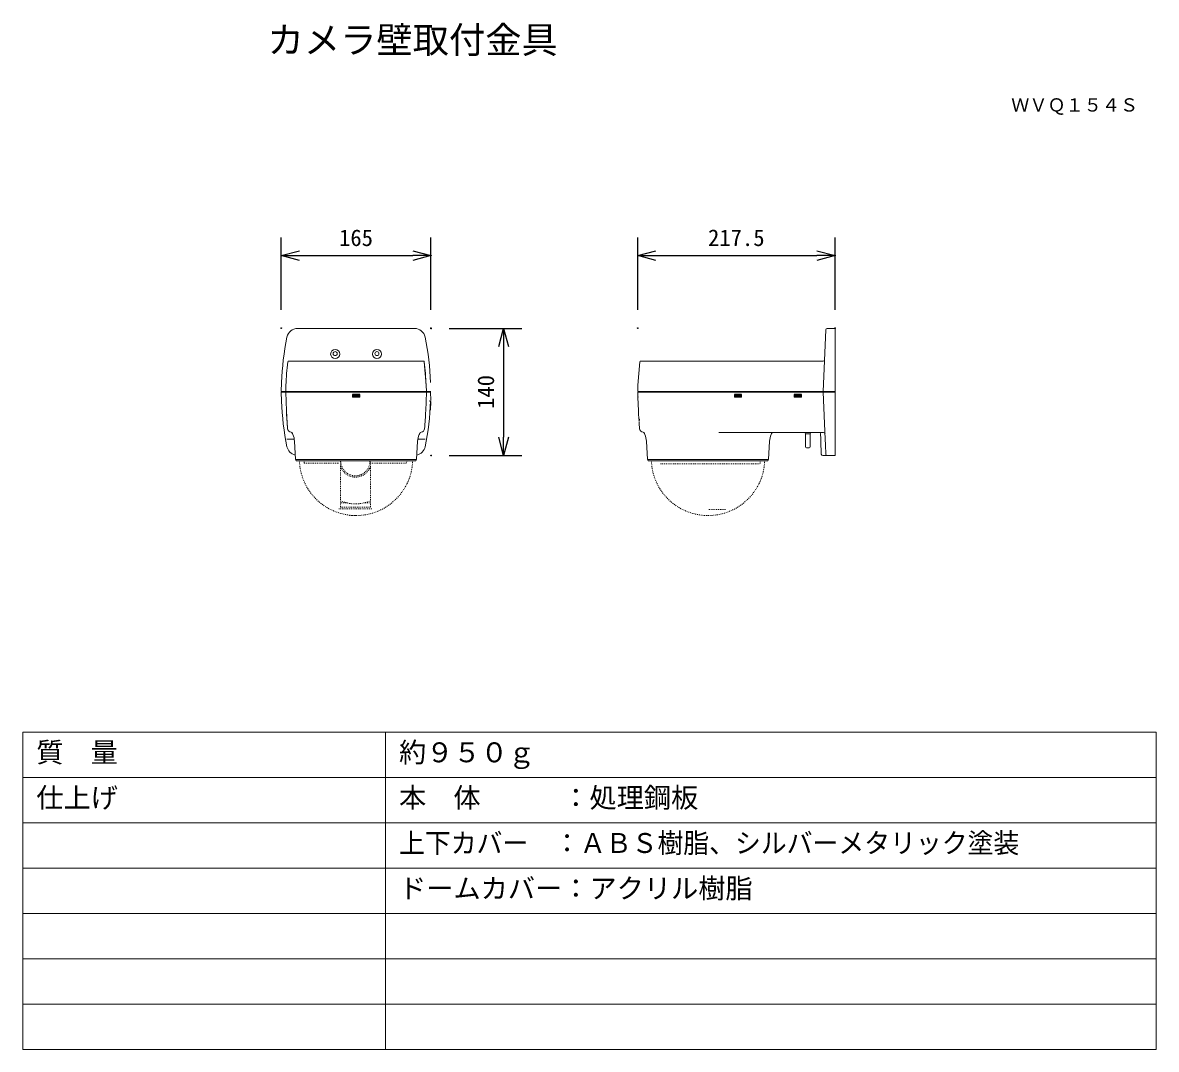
# Model space of a CAD drawing. Units: millimetres, scale not verified. Extents: x -62 to 63, y -56 to 57.
import ezdxf
from ezdxf.enums import TextEntityAlignment as Align

# ---------------------------------------------------------------- set-up
doc = ezdxf.new("R2010")
doc.units = ezdxf.units.MM
doc.header["$LTSCALE"] = 0.125
doc.header["$PDMODE"] = 32
doc.header["$PDSIZE"] = 0.0625
doc.linetypes.add('USER1', pattern=[13.02, 10, -1, 0.01, -1, 0.01, -1])
doc.linetypes.add('USER2', pattern=[1.4, 0.7, -0.7])
for name, color, linetype in [('0-0_0', 7, 'Continuous'), ('0-1_DEFPOINTS', 7, 'Continuous'), ('0-3_MOJI1', 7, 'Continuous'), ('0-5_TOUROKU', 7, 'Continuous'), ('0-6_SUNPO', 7, 'Continuous')]:
    doc.layers.add(name, color=color, linetype=linetype)
doc.layers.add('0-2_WAKU', color=1, linetype='Continuous', lineweight=18)
doc.layers.add('0-4_GAIKEI', color=7, linetype='Continuous', lineweight=18)
doc.styles.add('ＭＳ ゴシック', font='')
doc.styles.get('ＭＳ ゴシック').set_extended_font_data('MS Gothic')

# ---------------------------------------------------------------- blocks, each defined once
blk = doc.blocks.new('_OPEN30')
at = {"layer": '0-0_0'}
blk.add_line((0, 0), (-1, 0), dxfattribs=at)
blk.add_lwpolyline([(-1, 0.26795), (0, 0), (-1, -0.26795)], dxfattribs=at)
blk = doc.blocks.new('D4')
at = {"layer": '0-1_DEFPOINTS'}
for p in [(-12.4489, 27.8487), (-12.4489, 13.8487), (-4.4489, 13.8487)]:
    blk.add_point(p, dxfattribs=at)
at = {"layer": '0-6_SUNPO'}
for p, q in [((-10.4489, 27.8487), (-2.4489, 27.8487)), ((-4.4489, 25.8487), (-4.4489, 15.8487)), ((-10.4489, 13.8487), (-2.4489, 13.8487))]:
    blk.add_line(p, q, dxfattribs=at)
at = {"layer": '0-6_SUNPO', "xscale": 2, "yscale": 2}
for p, rotation in [((-4.4489, 27.8487), 90), ((-4.4489, 13.8487), 270)]:
    blk.add_blockref('_OPEN30', p, dxfattribs=dict(at, rotation=rotation))
at = {"layer": '0-6_SUNPO', "style": 'ＭＳ ゴシック'}
blk.add_text('140', height=1.833, rotation=90, dxfattribs=at).set_placement((-4.9489, 18.9737), align=Align.BOTTOM_LEFT)
blk = doc.blocks.new('D5')
at = {"layer": '0-1_DEFPOINTS'}
for p in [(-12.472, 35.8907), (-28.972, 27.8907), (-12.472, 27.8907)]:
    blk.add_point(p, dxfattribs=at)
at = {"layer": '0-6_SUNPO'}
for p, q in [((-28.972, 29.8907), (-28.972, 37.8907)), ((-12.472, 29.8907), (-12.472, 37.8907)), ((-26.972, 35.8907), (-14.472, 35.8907))]:
    blk.add_line(p, q, dxfattribs=at)
at = {"layer": '0-6_SUNPO', "xscale": 2, "yscale": 2, "rotation": 180}
blk.add_blockref('_OPEN30', (-28.972, 35.8907), dxfattribs=at)
at = {"layer": '0-6_SUNPO', "xscale": 2, "yscale": 2}
blk.add_blockref('_OPEN30', (-12.472, 35.8907), dxfattribs=at)
at = {"layer": '0-6_SUNPO', "style": 'ＭＳ ゴシック'}
blk.add_text('165', height=1.833, dxfattribs=at).set_placement((-22.597, 36.3907), align=Align.BOTTOM_LEFT)
blk = doc.blocks.new('D6')
at = {"layer": '0-1_DEFPOINTS'}
for p in [(32.0895, 35.8907), (10.3395, 27.8907), (32.0895, 27.8907)]:
    blk.add_point(p, dxfattribs=at)
at = {"layer": '0-6_SUNPO'}
for p, q in [((10.3395, 29.8907), (10.3395, 37.8907)), ((32.0895, 29.8907), (32.0895, 37.8907)), ((12.3395, 35.8907), (30.0895, 35.8907))]:
    blk.add_line(p, q, dxfattribs=at)
at = {"layer": '0-6_SUNPO', "xscale": 2, "yscale": 2, "rotation": 180}
blk.add_blockref('_OPEN30', (10.3395, 35.8907), dxfattribs=at)
at = {"layer": '0-6_SUNPO', "xscale": 2, "yscale": 2}
blk.add_blockref('_OPEN30', (32.0895, 35.8907), dxfattribs=at)
at = {"layer": '0-6_SUNPO', "style": 'ＭＳ ゴシック'}
blk.add_text('217.5', height=1.833, dxfattribs=at).set_placement((18.0895, 36.3907), align=Align.BOTTOM_LEFT)

msp = doc.modelspace()

# ---------------------------------------------------------------- linework, layer by layer
at = {"layer": '0-2_WAKU', "color": 4}
for p, q in [((62.5157, -21.4716), (-62.4843, -21.4716)), ((-62.4843, -21.4716), (-62.4843, -56.4716)), ((-22.4843, -56.4716), (-22.4843, -21.4716)), ((62.5157, -56.4716), (62.5157, -21.4716)), ((-62.4843, -56.4716), (62.5157, -56.4716))]:
    msp.add_line(p, q, dxfattribs=at)
at = {"layer": '0-2_WAKU'}
for p, q in [((-62.4843, -26.4716), (62.5157, -26.4716)), ((-62.4843, -31.4716), (62.5157, -31.4716)), ((-62.4843, -36.4716), (62.5157, -36.4716)), ((-62.4843, -41.4716), (62.5157, -41.4716)), ((-62.4843, -46.4716), (62.5157, -46.4716)), ((-62.4843, -51.4716), (62.5157, -51.4716))]:
    msp.add_line(p, q, dxfattribs=at)
at = {"layer": '0-4_GAIKEI'}
for p, q in [((-19.2865, 23.0421), (-32.1642, 23.0421)), ((25.7861, 16.0821), (26.0799, 22.8986)), ((26.2298, 23.0421), (27.0861, 23.0421)), ((27.0861, 9.0421), (27.0861, 23.0421)), ((-33.2517, 19.3542), (-33.2518, 19.3543)), ((-33.2517, 19.3541), (-33.2517, 19.3542)), ((-18.2981, 19.4421), (-33.1526, 19.4421)), ((-18.1989, 19.3543), (-18.199, 19.3542)), ((-18.199, 19.3542), (-18.199, 19.3541)), ((-18.199, 19.3541), (-18.0005, 16.8009)), ((5.5597, 19.3541), (5.3612, 16.8009)), ((25.7873, 19.4421), (5.659, 19.4421)), ((-33.941, 17.0647), (-33.9754, 16.0821)), ((-33.4754, 16.0821), (-33.4503, 16.8009)), ((-18.0005, 16.8009), (-17.9754, 16.0821)), ((5.3612, 16.8009), (5.3361, 16.0821)), ((-33.941, 15.0196), (-33.9754, 16.0021)), ((-33.8552, 16.0021), (-33.8552, 16.0821)), ((-33.4754, 16.0021), (-33.4044, 13.9703)), ((-33.3552, 16.0021), (-33.3552, 16.0821)), ((-18.0955, 16.0821), (-18.0955, 16.0021)), ((-17.9754, 16.0021), (-18.0463, 13.9703)), ((-17.5955, 15.0021), (-17.5955, 15.0821)), ((-17.4754, 15.0821), (-17.5097, 16.0647)), ((-17.5097, 14.0196), (-17.4754, 15.0021)), ((5.3431, 15.8021), (5.3361, 16.0021)), ((5.3431, 15.8021), (5.3534, 15.8021)), ((5.3466, 15.7021), (5.3448, 15.7521)), ((5.3448, 15.7521), (5.3552, 15.7521)), ((5.3466, 15.7021), (5.3569, 15.7021)), ((5.3501, 15.6021), (5.3483, 15.6521)), ((5.3483, 15.6521), (5.3587, 15.6521)), ((5.3501, 15.6021), (5.3604, 15.6021)), ((5.3536, 15.5021), (5.3518, 15.5521)), ((5.3518, 15.5521), (5.3622, 15.5521)), ((5.3534, 15.8021), (5.3552, 15.7521)), ((5.3536, 15.5021), (5.3639, 15.5021)), ((5.4071, 13.9703), (5.3553, 15.4521)), ((5.3553, 15.4521), (5.3657, 15.4521)), ((5.3569, 15.7021), (5.3587, 15.6521)), ((5.3604, 15.6021), (5.3622, 15.5521)), ((5.3639, 15.5021), (5.3657, 15.4521)), ((5.4799, 16.0821), (5.4799, 16.0021)), ((26.0088, 10.8353), (25.7861, 16.0021)), ((25.9063, 16.0021), (25.9063, 16.0821)), ((-33.2692, 11.9867), (-33.4044, 13.9703)), ((5.4506, 13.0227), (5.4556, 13.0227)), ((5.4568, 12.9276), (5.4618, 12.9276)), ((5.4575, 12.9205), (5.4577, 12.9193)), ((5.4575, 12.9205), (5.4625, 12.9205)), ((5.4577, 12.9193), (5.4627, 12.9193)), ((5.4593, 13.0227), (5.4643, 13.0227)), ((5.4661, 12.8839), (5.4711, 12.8839)), ((5.467, 12.9875), (5.472, 12.9875)), ((5.4705, 12.7446), (5.4755, 12.7446)), ((5.4742, 13.0149), (5.4716, 13.0149)), ((5.4765, 12.8856), (5.4815, 12.8856)), ((5.4792, 12.7446), (5.4842, 12.7446)), ((5.4818, 12.7824), (5.4868, 12.7824)), ((5.4831, 12.9408), (5.4881, 12.9408)), ((5.4835, 13.0227), (5.4886, 13.0227)), ((5.4861, 12.8861), (5.4911, 12.8861)), ((5.489, 13.0116), (5.494, 13.0116)), ((5.4931, 12.7521), (5.4904, 12.7521)), ((5.4981, 13.1121), (5.494, 13.1121)), ((5.4944, 12.9804), (5.4994, 12.9804)), ((5.4959, 12.7521), (5.501, 12.7521)), ((5.5023, 13.0481), (5.4981, 13.0481)), ((5.5, 12.9164), (5.5051, 12.9164)), ((5.5045, 13.0149), (5.5004, 13.0149)), ((5.5024, 13.1121), (5.5074, 13.1121)), ((5.5084, 12.7521), (5.5049, 12.7521)), ((5.5066, 13.0481), (5.5116, 13.0481)), ((5.5088, 13.0149), (5.5138, 13.0149)), ((5.5121, 12.7521), (5.5171, 12.7521)), ((5.5234, 12.7521), (5.5192, 12.7521)), ((5.5277, 12.7521), (5.5327, 12.7521)), ((5.5325, 12.9411), (5.5375, 12.9411)), ((5.5346, 12.8824), (5.5396, 12.8824)), ((5.547, 12.9205), (5.5633, 12.9205)), ((5.5471, 12.9946), (5.5522, 12.9946)), ((5.5518, 12.8497), (5.5682, 12.8497)), ((5.5627, 12.7728), (5.5678, 12.7728)), ((-32.6847, 11.3385), (-32.7451, 11.4738)), ((-18.766, 11.3385), (-18.7056, 11.4738)), ((6.1268, 11.3385), (6.0664, 11.4738)), ((25.8329, 11.5821), (14.2912, 11.5821)), ((20.0454, 11.3385), (20.1018, 11.465)), ((23.7611, 11.5821), (23.8361, 11.4321)), ((23.8361, 11.4321), (24.3361, 11.4321)), ((23.8361, 11.4321), (23.8361, 9.9821)), ((24.4111, 11.5821), (24.3361, 11.4321)), ((24.3361, 11.4321), (24.3361, 9.9821)), ((25.4823, 11.4386), (25.5092, 10.8166)), ((-33.3485, 10.8353), (-32.548, 10.8353)), ((-32.5182, 10.6032), (-32.4073, 8.6021)), ((-18.9326, 10.6032), (-19.0434, 8.6021)), ((-18.9027, 10.8353), (-18.1022, 10.8353)), ((6.2933, 10.6032), (6.4042, 8.6021)), ((19.8789, 10.6032), (19.768, 8.6021)), ((24.2361, 9.8821), (23.9361, 9.8821)), ((25.7276, 9.0421), (27.0861, 9.0421)), ((-32.4073, 8.6021), (-19.0434, 8.6021)), ((-32.3207, 8.4521), (-32.4073, 8.6021)), ((-32.3206, 8.4521), (-19.1301, 8.4521)), ((-19.13, 8.4521), (-19.0434, 8.6021)), ((6.4908, 8.4521), (6.4042, 8.6021)), ((6.4042, 8.6021), (19.768, 8.6021)), ((6.4908, 8.4521), (19.6814, 8.4521)), ((19.6814, 8.4521), (19.768, 8.6021))]:
    msp.add_line(p, q, dxfattribs=at)
at = {"layer": '0-4_GAIKEI', "color": 1}
for p, q in [((-33.9754, 16.0821), (-17.4754, 16.0821)), ((-33.9754, 16.0021), (-17.4754, 16.0021)), ((-26.3254, 16.0821), (-26.3254, 16.0021)), ((-26.1254, 16.0021), (-26.1254, 16.0821)), ((-26.1254, 15.8021), (-25.3254, 15.8021)), ((-26.1254, 15.7521), (-26.1254, 15.8021)), ((-26.1254, 15.7521), (-25.3254, 15.7521)), ((-26.1254, 15.7021), (-25.3254, 15.7021)), ((-26.1254, 15.6521), (-26.1254, 15.7021)), ((-26.1254, 15.6521), (-25.3254, 15.6521)), ((-26.1254, 15.6021), (-25.3254, 15.6021)), ((-26.1254, 15.5521), (-26.1254, 15.6021)), ((-26.1254, 15.5521), (-25.3254, 15.5521)), ((-26.1254, 15.5021), (-25.3254, 15.5021)), ((-26.1254, 15.4521), (-26.1254, 15.5021)), ((-26.1254, 15.4521), (-25.3254, 15.4521)), ((-25.3254, 16.0021), (-25.3254, 16.0821)), ((-25.3254, 15.8021), (-25.3254, 15.7521)), ((-25.3254, 15.7021), (-25.3254, 15.6521)), ((-25.3254, 15.6021), (-25.3254, 15.5521)), ((-25.3254, 15.5021), (-25.3254, 15.4521)), ((-25.1254, 16.0821), (-25.1254, 16.0021)), ((5.3361, 16.0821), (27.0861, 16.0821)), ((5.3362, 16.0021), (27.0861, 16.0021)), ((15.7861, 16.0021), (15.7861, 16.0821)), ((15.9861, 16.0021), (15.9861, 16.0821)), ((15.9861, 15.7521), (15.9861, 15.8021)), ((15.9861, 15.8021), (16.7861, 15.8021)), ((16.7861, 15.7521), (15.9861, 15.7521)), ((15.9861, 15.6521), (15.9861, 15.7021)), ((15.9861, 15.7021), (16.7861, 15.7021)), ((16.7861, 15.6521), (15.9861, 15.6521)), ((15.9861, 15.5521), (15.9861, 15.6021)), ((15.9861, 15.6021), (16.7861, 15.6021)), ((16.7861, 15.5521), (15.9861, 15.5521)), ((15.9861, 15.4521), (15.9861, 15.5021)), ((15.9861, 15.5021), (16.7861, 15.5021)), ((16.7861, 15.4521), (15.9861, 15.4521)), ((16.7861, 16.0021), (16.7861, 16.0821)), ((16.7861, 15.8021), (16.7861, 15.7521)), ((16.7861, 15.7021), (16.7861, 15.6521)), ((16.7861, 15.6021), (16.7861, 15.5521)), ((16.7861, 15.5021), (16.7861, 15.4521)), ((16.9861, 16.0021), (16.9861, 16.0821)), ((22.3861, 16.0021), (22.3861, 16.0821)), ((22.5861, 16.0021), (22.5861, 16.0821)), ((22.5861, 15.8021), (23.3861, 15.8021)), ((22.5861, 15.7521), (22.5861, 15.8021)), ((23.3861, 15.7521), (22.5861, 15.7521)), ((22.5861, 15.7021), (23.3861, 15.7021)), ((22.5861, 15.6521), (22.5861, 15.7021)), ((23.3861, 15.6521), (22.5861, 15.6521)), ((22.5861, 15.6021), (23.3861, 15.6021)), ((22.5861, 15.5521), (22.5861, 15.6021)), ((23.3861, 15.5521), (22.5861, 15.5521)), ((22.5861, 15.5021), (23.3861, 15.5021)), ((22.5861, 15.4521), (22.5861, 15.5021)), ((23.3861, 15.4521), (22.5861, 15.4521)), ((23.3861, 16.0021), (23.3861, 16.0821)), ((23.3861, 15.8021), (23.3861, 15.7521)), ((23.3861, 15.7021), (23.3861, 15.6521)), ((23.3861, 15.6021), (23.3861, 15.5521)), ((23.3861, 15.5021), (23.3861, 15.4521)), ((23.5861, 16.0021), (23.5861, 16.0821))]:
    msp.add_line(p, q, dxfattribs=at)
at = {"layer": '0-4_GAIKEI', "color": 4, "linetype": 'USER1'}
msp.add_line((-32.7294, 11.4386), (-32.8215, 11.4386), dxfattribs=at)
at = {"layer": '0-4_GAIKEI', "color": 1, "linetype": 'USER2'}
for p, q in [((-31.4423, 8.1854), (-27.6123, 8.1854)), ((-27.4463, 3.3419), (-27.4463, 8.4521)), ((-24.1463, 8.4521), (-24.1463, 3.3419)), ((-23.9802, 8.1854), (-20.1502, 8.1854)), ((7.8401, 8.1218), (18.8322, 8.1218)), ((-27.3594, 3.7965), (-26.6797, 3.7965)), ((-24.9128, 3.7965), (-24.2331, 3.7965)), ((-24.1463, 3.3419), (-27.4463, 3.3419)), ((13.1861, 3.073), (15.0019, 3.073)), ((-25.7963, 2.4021), (-26.4463, 2.4021))]:
    msp.add_line(p, q, dxfattribs=at)
msp.add_lwpolyline([(-23.9805, 3.1366), (-23.9963, 3.134), (-27.5963, 3.134), (-27.6121, 3.1366)], dxfattribs=at)
at = {"layer": '0-4_GAIKEI', "color": 1}
for centre, radius in [((-28.0254, 20.2171), 0.5), ((-28.0254, 20.2671), 0.225), ((-23.4254, 20.2171), 0.5), ((-23.4254, 20.2671), 0.225)]:
    msp.add_circle(centre, radius, dxfattribs=at)
at = {"layer": '0-4_GAIKEI'}
for centre, radius, start, end in [((-32.1642, 21.8421), 1.2, 90, 168.33224), ((-19.2865, 21.8421), 1.2, 11.66776, 90), ((26.2298, 22.8921), 0.15, 90, 177.53188), ((-3.9593, 16.0177), 30, 168.33224, 178), ((-47.4914, 16.0177), 30, 2, 11.66776), ((-3.4685, 15.7539), 30, 173.10751, 178), ((-33.1524, 19.3421), 0.1, 90, 173.10751), ((-18.2983, 19.3421), 0.1, 6.89249, 90), ((-47.9822, 15.7539), 30, 2, 6.89249), ((5.659, 19.3421), 0.1, 90, 173.10751), ((25.7873, 19.5921), 0.15, 270, 357.53188), ((-3.9593, 16.0665), 30, 182, 191.66776), ((-47.4914, 16.0665), 30, 348.33224, 358), ((-3.4227, 15.0173), 30, 182, 185.79798), ((-48.028, 15.0173), 30, 354.20202, 358), ((35.3888, 15.0173), 30, 182, 183.81504), ((35.3888, 15.0173), 30.005, 184.00788, 184.08169), ((35.3888, 15.0173), 30, 184.3455, 185.79798), ((-32.8215, 12.0321), 0.45, 185.79798, 260.65593), ((-32.927, 11.3908), 0.2, 24.52458, 80.65645), ((-34.5171, 10.5371), 2, 1.89551, 23.62365), ((-16.9336, 10.5371), 2, 156.37635, 178.10449), ((-18.5237, 11.3908), 0.2, 99.34407, 155.4763), ((-18.6292, 12.0321), 0.45, 279.34407, 354.20202), ((5.99, 12.0321), 0.45, 185.79798, 260.65593), ((5.8844, 11.3908), 0.2, 24.5237, 80.65593), ((4.2944, 10.5371), 2, 1.89551, 23.62365), ((21.8778, 10.5371), 2, 156.37635, 178.10449), ((20.2839, 11.3821), 0.2, 90, 155.53514), ((25.3325, 11.4321), 0.15, 2.46812, 90), ((25.8329, 11.4321), 0.15, 2.46808, 90), ((105.9682, 13.3836), 80.5, 181.82736, 182.9902), ((105.9682, 13.3836), 80, 181.82536, 183.00894), ((-32.1642, 10.2421), 1.2, 191.66776, 257.1017), ((-19.2865, 10.2421), 1.2, 282.88458, 348.33224), ((23.9361, 9.9821), 0.1, 180, 270), ((24.2361, 9.9821), 0.1, 270, 0), ((25.7276, 9.1921), 0.15, 182.9902, 270), ((26.2283, 9.1921), 0.15, 183.00959, 270.00005)]:
    msp.add_arc(centre, radius, start, end, dxfattribs=at)
at = {"layer": '0-4_GAIKEI', "color": 1, "linetype": 'USER2'}
for centre, radius, start, end in [((-25.7254, 8.6521), 6.25, 181.83772, 358.16228), ((-71.4136, 6.6682), 40, 2.17369, 2.55615), ((-25.7963, 8.3921), 1.75, 199.33458, 340.66571), ((-25.7963, 8.3921), 1.6, 177.8509, 2.1491), ((19.821, 6.6682), 40, 177.44385, 177.82631), ((13.0861, 8.6521), 6.25, 181.83772, 358.16228), ((58.8034, 6.6046), 40, 177.35267, 177.82631), ((-25.7963, 7.7921), 4.1, 246.26781, 293.73219)]:
    msp.add_arc(centre, radius, start, end, dxfattribs=at)

# ---------------------------------------------------------------- block references
at = {"layer": '0-6_SUNPO'}
for name in ['D5', 'D6', 'D4']:
    msp.add_blockref(name, (-5.0034, -4.8066), dxfattribs=at)

# ---------------------------------------------------------------- texts
at = {"layer": '0-3_MOJI1', "style": 'ＭＳ ゴシック'}
for s, height, p in [('カメラ壁取付金具', 2.933, (-35.4843, 52.5284)), ('質\u3000量', 2.199, (-60.9843, -25.4716)), ('約９５０ｇ', 2.199, (-20.9843, -25.4716)), ('仕上げ', 2.199, (-60.9843, -30.4716)), ('本\u3000体\u3000\u3000\u3000：処理鋼板', 2.199, (-20.9843, -30.4716)), ('ドームカバー：アクリル樹脂', 2.199, (-20.9843, -40.4716))]:
    msp.add_text(s, height=height, dxfattribs=at).set_placement(p, align=Align.BOTTOM_LEFT)
at = {"layer": '0-3_MOJI1', "style": 'ＭＳ ゴシック', "width": 0.95}
msp.add_text('上下カバー\u3000：ＡＢＳ樹脂、シルバーメタリック塗装', height=2.199, dxfattribs=at).set_placement((-20.9843, -35.4716), align=Align.BOTTOM_LEFT)
at = {"layer": '0-5_TOUROKU', "style": 'ＭＳ ゴシック'}
msp.add_text('ＷＶＱ１５４Ｓ', height=1.466, dxfattribs=at).set_placement((46.5157, 46.5284), align=Align.BOTTOM_LEFT)

doc.saveas('drawing.dxf')
